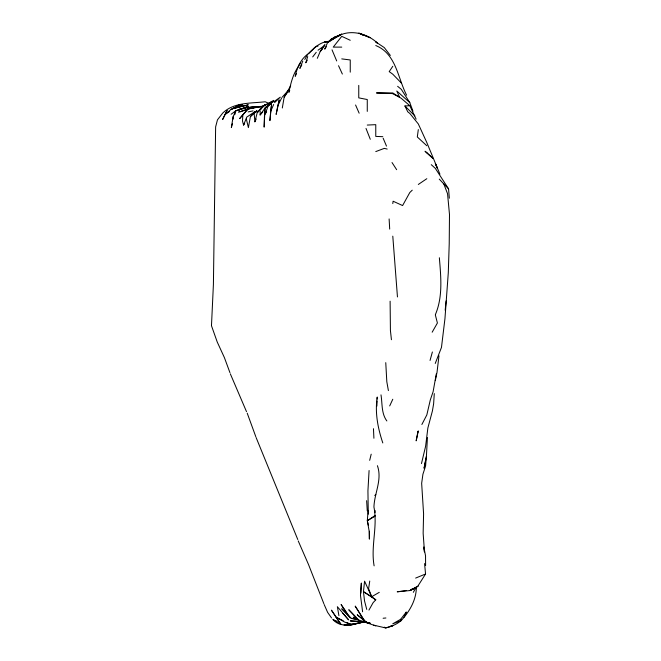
<?xml version="1.0" encoding="UTF-8"?>
<svg xmlns="http://www.w3.org/2000/svg" width="661" height="661" viewBox="0 0 661 661"><rect width="100%" height="100%" fill="white"/><g stroke="black" fill="none" stroke-linecap="round" stroke-linejoin="round"><path stroke-width="0.99" d="M350.247 72.156L350.247 59.953L341.745 58.887M358.758 85.385L358.758 97.869L367.268 99.53L367.268 111.395M262.797 111.907L260.095 114.973L260.203 110.941M376.886 406.077L377.084 401.053M377.167 399.046L377.241 397.03C374.795 412.563 377.861 428.212 382.802 442.944M427.427 437.532L426.37 457.09L424.073 468.236L426.304 456.528L425.601 465.947L422.924 474.218L421.66 483.315L423.585 513.903L423.147 533.295L424.469 551.745M263.475 106.173L256.666 106.743L248.156 108.776L242.802 114.807L242.513 121.161L243.579 125.078L244.686 123.409M360.848 593.157L361.344 583.043L360.476 595.354L362.608 611.789M369.086 470.508L367.929 490.826L368.284 514.2M434.285 393.576L433.624 403.772L432.418 410.935L427.874 427.964L425.601 446.299L421.478 463.568M369.359 531.262L369.375 539.112L369.243 531.642L367.326 520.711L368.086 510.383M270.696 111.263L269.903 120.633L271.555 104.388L270.696 111.263L273.679 104.463M445.175 310.24L446.125 300.962M392.791 203.588L393.105 201.217L402.599 205.563L409.803 192.525L412.241 190.17M418.314 129.564L417.314 136.967L426.824 145.767M421.867 424.494L426.824 414.934L430.319 399.897L433.112 391.692L436.301 373.886M438.978 355.775L437.012 372.35L435.326 380.604M369.747 581.06L368.607 588.678L371.656 596.743L375.779 599.808L373.126 602.658L368.954 610.078M231.143 114.262L235.812 110.775L248.156 106.454L235.812 110.775L233.102 116.766L231.358 127.598L232.399 123.64M416.347 588.315C415.901 599.411 410.861 608.955 403.978 617.374M282.313 107.999L284.172 97.101L290.691 85.773M250.412 116.6L256.666 111.155L254.667 111.833L250.412 116.6L248.387 127.59L246.33 118.955M277.876 105.586L276.133 114.403L279.264 99.935L277.876 105.586L281.669 97.952M369.689 460.337L371.193 454.181M254.237 114.386L254.882 121.781L257.088 113.238M234.762 114.733L235.812 110.775M430.047 360.443L432.385 351.974M374.118 565.849C370.598 546.25 377.852 526.569 373.936 507.004C374.399 493.04 382.397 479.779 377.414 465.699M238.712 112.444L239.646 109.205L249.544 107.272L256.666 106.702L239.646 111.874L248.156 108.776L262.343 106.438L249.081 108.611M307.712 56.54L305.795 62.762L307.282 60.151M435.45 314.446C443.019 296.516 440.879 276.612 439.358 257.757M253.931 113.692L254.667 111.833L257.46 111.089M302.796 61.027L299.863 68.397L301.821 64.836M243.579 125.078L246.776 117.104L254.667 111.833M317.305 58.325L320.238 51.451L324.948 44.345M330.186 40.949L331.83 38.495L327.583 42.568L324.725 49.145L326.369 46.683M289.741 90.474L288.898 92.3C290.857 82.956 293.187 73.156 299.202 65.513M389.693 405.92L392.791 399.244M254.882 121.781L256.179 119.063M260.955 109.106L262.26 106.396L271.588 101.951L268.209 105.785M296.525 73.586L295.211 76.296C296.979 67.819 300.54 59.465 307.712 54.169L304.771 59.507M435.252 363.451L441.474 347.397L444.952 318.643L448.29 272.737L449.216 243.802L449.488 214.486L447.547 193.723L443.837 183.989L439.276 179.114M413.332 592.322L415.769 587.976L418.314 585.894L409.803 590.562L397.211 591.81L406.094 590.587M266.631 111.577L265.168 114.146L267.895 106.504L271.968 102.174L270.993 103.884M432.17 332.202L437.4 323.006L435.326 314.851M424.569 563.585L425.56 573.988L418.314 585.415M392.791 66.298L389.205 71.619L392.791 74.206L401.293 82.98M284.172 97.101L287.733 92.094M260.095 114.973L265.053 108.007L271.588 101.951M312.703 56.92L316.222 52.318M400.64 619.299L401.301 620.613L392.741 623.81L400.64 619.299L406.3 611.987C403.871 621.596 394.353 625.711 385.66 627.95L373.548 625.124M262.26 106.396L257.336 112.601L265.177 104.769L262.549 106.561L273.679 100.381M307.712 54.392L307.902 54.152C313.578 48.253 320.378 41.618 329.087 41.312M242.802 114.807L239.646 118.616L248.156 108.776M322.081 49.236L320.238 51.451L324.725 45.452L318.057 50.186M282.189 97.167L289.328 89.293M374.787 495.552L375.779 494.469M300.581 63.084L299.202 64.514L300.623 63.117M257.055 111.428L255.328 112.221L256.666 110.932M274.563 102.653L280.297 97.159L273.679 101.844M308.885 53.359L313.289 49.195M314.752 47.807L316.222 46.41L318.032 46.047M271.968 102.174L265.168 107.908L273.679 101.141M234.515 108.181L239.646 104.785L231.143 109.354L225.104 114.419L222.633 119.525L227.128 110.395L225.104 114.419L229.384 111.585M255.328 112.221L256.666 111.155M314.215 47.972L316.222 46.41M262.549 106.561L265.177 104.769M418.314 184.46L426.824 178.701M368.45 525.487L367.326 520.711L375.2 515.44M327.583 42.568L333.681 38.933M335.416 37.892C347.992 28.34 366.896 32.885 377.53 43.205L375.779 41.94L384.281 47.584L390.354 55.441M367.326 520.711L375.06 516.183M371.656 596.743L364.583 581.176L363.451 591.653L371.656 596.743L379.265 592.347M333.235 38.627L341.745 34.165L332.706 38.999L341.514 34.256L333.235 37.718L336.234 36.991M415.62 587.893L409.803 590.562L415.769 587.976L411.902 589.025M415.645 578.086L425.56 573.988M231.143 109.354L242.438 104.777L232.333 108.759L248.156 104.868L232.333 108.759M375.779 151.584L384.281 148.378L387.197 149.056M333.235 37.718L339.737 35.545M337.019 621.274L333.235 619.993C341.423 628.016 350.958 624.496 360.881 622.612L350.247 625.141L344.579 624.984M350.247 625.141L365.26 621.745M248.156 111.907L253.023 110.883M247.487 107.685L256.666 106.743L251.659 107.437M248.156 107.536L256.708 106.983M344.009 625.141L350.247 624.199L346.728 622.464M239.646 109.205L245.652 108.321M344.769 624.604L347.802 624.315M349.818 624.116L357.89 623.331M383.124 618.25L385.908 617.985M439.929 174.182L426.758 142.421L418.314 123.946L409.803 113.428L407.763 111.808L404.92 105.975L409.803 105.686L416.116 119.162M367.268 125.061L375.77 124.665L375.77 136.406L382.793 136.687M328.509 41.75L324.725 41.883L326.765 41.982M341.745 47.113L333.235 47.121L341.745 36.347L350.247 40.28M366.252 621.951L350.247 620.91L366.318 621.951L354.668 621.472L358.758 621.728M390.899 625.719L392.791 625.81L385.66 627.95L384.281 627.14M370.185 623.282L367.268 622.935L363.368 621.175L366.186 621.819M370.036 623.273L367.268 622.935L357.304 614.854L367.268 622.935L375.77 625.901M370.036 623.116L358.758 620.167L353.23 617.2L355.973 618.076M345.802 611.665L341.093 604.559L350.247 617.795L341.745 608.764L351.255 618.341L357.932 619.398M351.255 618.341L358.758 619.952M350.247 624.199L344.736 622.108L336.152 617.242L331.425 610.144L340.911 624.315L332.731 619.217M267.87 102.918L265.168 101.769C250.775 103.455 234.002 102.133 222.74 113.048L217.469 119.831L215.635 126.854L213.404 284.494L211.479 325.733L217.246 342.051L224.385 357.576L229.929 372.622M343.199 620.72L336.152 617.242L340.911 624.315M375.779 45.535C396.236 53.863 397.682 77.849 406.598 95.192M375.779 599.808L363.451 591.653L364.517 600.866L366.731 609.409M363.434 35.545L360.369 33.463L361.988 34.645M397.633 86.31L401.301 89.334L409.803 102.62L412.951 111.164M409.803 105.686L401.301 98.373L392.791 92.945L376.464 92.937L392.419 93.556L399.558 97.241L396.798 91.02L409.803 102.62M431.269 164.672L435.326 168.357L448.563 188.848L449.331 198.226M404.92 105.975L414.868 115.906M443.837 183.989L448.563 188.848M342.869 613.358L348.62 619.861L337.366 606.715L338.919 615.639M331.533 617.944L327.608 612.35L324.163 604.518M392.023 162.548L396.658 169.695M386.85 420.958C381.248 413.48 382.438 403.607 380.992 394.865M342.365 74.049L338.531 65.72M246.512 411.671L230.309 373.804M359.146 113.205L355.577 105M332.02 49.831L336.697 60.952M323.857 603.683L308.48 564.453L298.21 540.905M370.292 139.289L366.012 128.449M383.14 138.199L386.487 146.098M255.799 436.681L247.214 413.166M256.096 437.508L297.772 539.508M388.395 390.593L386.809 381.686L385.76 362.649M397.459 296.946L392.791 236.167M424.37 551.828L423.833 546.969L425.535 555.81L425.601 565.593M391.428 339.721L390.42 330.483L390.114 301.185M366.632 500.666L367.26 510.854M389.122 218.931L389.693 229.086M373.465 428.683L373.903 438.26M375.051 510.441L375.109 512.44M233.102 116.766L233.168 119.071M264.417 117.46L264.136 127.127L264.995 108.173L264.417 117.46M417.851 431.997L416.166 440.854L418.314 430.922L417.851 431.997M367.268 36.421L358.758 33.1L370.053 37.694L367.268 36.421M426.824 152.741L425.031 151.245L433.062 158.5L426.824 152.741M358.758 620.167L348.901 609.88L358.758 620.167M364.327 620.621L355.254 606.211L364.327 620.621M436.533 166.324L435.326 163.424L437.276 168.142L436.533 166.324"/></g></svg>
